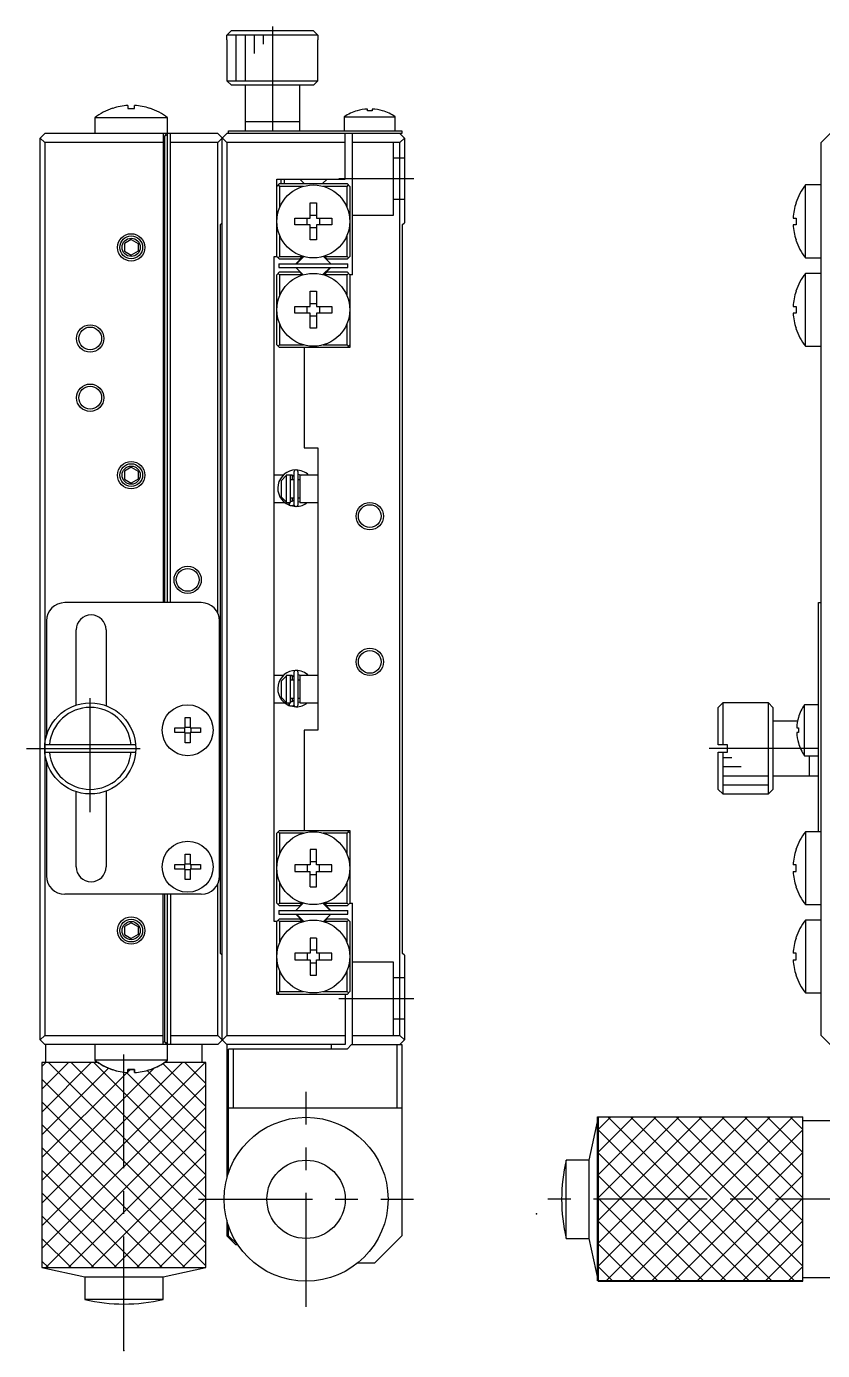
# Model space of a CAD drawing. Extents: x -157 to 386, y 5 to 334.
# Drawn here: x 172.5 to 259.9, y 112.3 to 257.6 of the extents above; entities that cross this region are included whole.
import ezdxf

# ---------------------------------------------------------------- set-up
doc = ezdxf.new("R2010")
doc.units = 0
doc.header["$LTSCALE"] = 10
doc.linetypes.add('CENTER', pattern=[2, 1.25, -0.25, 0.25, -0.25])
doc.linetypes.add('DASHED', pattern=[3.5, 2, -1.5])
doc.layers.get('0').update_dxf_attribs({"linetype": 'CONTINUOUS'})
doc.layers.add('CENTER', color=1, linetype='CENTER')

msp = doc.modelspace()

# ---------------------------------------------------------------- linework, layer by layer
at = {"color": 7, "linetype": 'CONTINUOUS'}
for p, q in [((194.495517, 256.154354), (194.511542, 256.154354)), ((194.495517, 256.154354), (194.495517, 251.654354)), ((194.511542, 256.654354), (195.01333, 257.154354)), ((194.511542, 256.154354), (194.511542, 256.654354)), ((204.479491, 256.654354), (194.511542, 256.654354)), ((195.01333, 257.154354), (203.977704, 257.154354)), ((203.977704, 257.154354), (204.479491, 256.654354)), ((204.479491, 256.654354), (204.479491, 256.154354)), ((204.479491, 256.154354), (204.495517, 256.154354)), ((204.495517, 251.654354), (204.495517, 256.154354)), ((194.495517, 251.654354), (204.495517, 251.654354)), ((194.495517, 251.654354), (194.995517, 251.154354)), ((203.995517, 251.154354), (204.495517, 251.654354)), ((203.995517, 251.154354), (194.995517, 251.154354)), ((196.495517, 251.154354), (196.495517, 246.154354)), ((202.495517, 246.154354), (202.495517, 251.154354)), ((181.955673, 248.625986), (181.960086, 248.616937)), ((183.635517, 248.934385), (183.635517, 248.616937)), ((183.635517, 248.616937), (184.355517, 248.616937)), ((184.355517, 248.616937), (184.355517, 248.934385)), ((186.030947, 248.616937), (186.035361, 248.625986)), ((187.995517, 247.57783), (179.995517, 247.57783)), ((179.995517, 247.57783), (179.995517, 245.854354)), ((187.995517, 194.354354), (187.995517, 247.57783)), ((202.495517, 247.154354), (196.495517, 247.154354)), ((207.395517, 247.696817), (212.995517, 247.696817)), ((207.395517, 247.696817), (207.395517, 246.154354)), ((208.796378, 248.347559), (208.793369, 248.353727)), ((209.935517, 248.347559), (209.935517, 248.540816)), ((210.455517, 248.347559), (209.935517, 248.347559)), ((210.455517, 248.540816), (210.455517, 248.347559)), ((211.597664, 248.353727), (211.594656, 248.347559)), ((212.995517, 246.154354), (212.995517, 247.696817)), ((174.495517, 245.854354), (173.995517, 245.354354)), ((193.495517, 245.854354), (174.495517, 245.854354)), ((187.495517, 245.854354), (187.495517, 194.354354)), ((187.995517, 245.554354), (187.695517, 245.854354)), ((187.695517, 245.554354), (187.845517, 245.704354)), ((188.295517, 194.354354), (188.295517, 245.854354)), ((194.495517, 245.854354), (193.495517, 244.854354)), ((193.495517, 245.854354), (194.495517, 244.854354)), ((213.695517, 245.854354), (194.495517, 245.854354)), ((194.695517, 245.854354), (194.695517, 246.154354)), ((194.695517, 246.154354), (213.695517, 246.154354)), ((207.495517, 240.854354), (207.495517, 245.854354)), ((208.295517, 230.354354), (208.295517, 245.854354)), ((213.495517, 245.854354), (213.995517, 245.354354)), ((213.695517, 246.154354), (213.695517, 245.854354)), ((260.754707, 245.854354), (259.754707, 244.854354)), ((173.995517, 245.354354), (174.495517, 244.854354)), ((173.995517, 146.354354), (173.995517, 245.354354)), ((187.495517, 244.854354), (174.495517, 244.854354)), ((174.495517, 244.854354), (174.495517, 146.854354)), ((187.695517, 245.554354), (187.495517, 245.554354)), ((187.695517, 194.354354), (187.695517, 245.554354)), ((193.495517, 244.854354), (188.295517, 244.854354)), ((193.495517, 193.226134), (193.495517, 244.854354)), ((193.995517, 146.354354), (193.995517, 245.354354)), ((207.495517, 244.854354), (194.495517, 244.854354)), ((194.495517, 244.854354), (194.495517, 146.854354)), ((213.495517, 244.854354), (208.295517, 244.854354)), ((213.995517, 245.354354), (213.495517, 244.854354)), ((213.495517, 146.854354), (213.495517, 244.854354)), ((213.995517, 245.354354), (213.995517, 236.054354)), ((259.754707, 146.854354), (259.754707, 244.854354)), ((199.995517, 240.854354), (207.495517, 240.854354)), ((199.995517, 232.354354), (199.995517, 240.854354)), ((200.295517, 240.354354), (199.995517, 240.054354)), ((200.145517, 240.204354), (200.295517, 240.054354)), ((200.295517, 240.354354), (207.695517, 240.354354)), ((200.295517, 240.054354), (200.295517, 237.724223)), ((202.91039, 240.054354), (200.295517, 240.054354)), ((200.445517, 240.354354), (200.445517, 240.854354)), ((200.795517, 240.854354), (200.795517, 240.354354)), ((202.495517, 240.854354), (202.995517, 240.354354)), ((204.995517, 240.354354), (205.495517, 240.854354)), ((207.695517, 240.054354), (205.080643, 240.054354)), ((207.695517, 240.354354), (207.995517, 240.054354)), ((207.695517, 240.054354), (207.845517, 240.204354)), ((207.695517, 237.724223), (207.695517, 240.054354)), ((207.995517, 240.054354), (207.995517, 232.354354)), ((259.754707, 240.204354), (258.031232, 240.204354)), ((258.031232, 232.204354), (258.031232, 240.204354)), ((203.635517, 238.239785), (204.355517, 238.239785)), ((203.635517, 236.564354), (203.635517, 238.239785)), ((204.355517, 238.239785), (204.355517, 236.564354)), ((256.983076, 238.244198), (256.992125, 238.239785)), ((193.795517, 235.854354), (193.995517, 236.054354)), ((193.795517, 155.854354), (193.795517, 235.854354)), ((201.960086, 236.564354), (203.635517, 236.564354)), ((201.960086, 235.844354), (201.960086, 236.564354)), ((203.635517, 235.844354), (201.960086, 235.844354)), ((203.307488, 235.844354), (203.307488, 236.564354)), ((203.635517, 236.892383), (204.355517, 236.892383)), ((203.635517, 234.168924), (203.635517, 235.844354)), ((204.355517, 235.516325), (203.635517, 235.516325)), ((204.355517, 236.564354), (206.030947, 236.564354)), ((206.030947, 235.844354), (204.355517, 235.844354)), ((204.355517, 235.844354), (204.355517, 234.168924)), ((204.683546, 236.564354), (204.683546, 235.844354)), ((206.030947, 236.564354), (206.030947, 235.844354)), ((213.795517, 235.854354), (213.995517, 236.054354)), ((213.795517, 155.854354), (213.795517, 235.854354)), ((256.674676, 236.564354), (256.992125, 236.564354)), ((256.992125, 235.844354), (256.674676, 235.844354)), ((256.992125, 236.564354), (256.992125, 235.844354)), ((183.995517, 234.22038), (183.245517, 233.787367)), ((183.995517, 234.22038), (184.745517, 233.787367)), ((200.295517, 234.684486), (200.295517, 232.354354)), ((204.355517, 234.168924), (203.635517, 234.168924)), ((207.695517, 232.354354), (207.695517, 234.684486)), ((256.992125, 234.168924), (256.983076, 234.16451)), ((183.245517, 233.787367), (183.245517, 232.921342)), ((183.245517, 232.921342), (183.995517, 232.488329)), ((184.745517, 232.921342), (183.995517, 232.488329)), ((184.745517, 233.787367), (184.745517, 232.921342)), ((199.695517, 232.354354), (199.995517, 232.354354)), ((199.695517, 159.354354), (199.695517, 232.354354)), ((200.295517, 232.054354), (199.995517, 232.354354)), ((200.295517, 232.354354), (200.145517, 232.204354)), ((200.195517, 231.554354), (207.795517, 231.554354)), ((200.195517, 231.554354), (200.195517, 231.154354)), ((200.195517, 231.154354), (207.795517, 231.154354)), ((200.295517, 232.354354), (202.785808, 232.354354)), ((202.485808, 232.054354), (200.295517, 232.054354)), ((202.882241, 232.362399), (202.074196, 231.554354)), ((202.074196, 231.154354), (202.882241, 230.346309)), ((202.144907, 231.554354), (202.937397, 232.346844)), ((202.485808, 232.054354), (202.81422, 232.382766)), ((205.846126, 231.154354), (205.053636, 230.361864)), ((205.916837, 231.554354), (205.108792, 232.362399)), ((205.108792, 230.346309), (205.916837, 231.154354)), ((205.176814, 232.382766), (205.50522, 232.054349)), ((205.205225, 232.354354), (207.695517, 232.354354)), ((207.695517, 232.054354), (205.505225, 232.054354)), ((207.845517, 232.204354), (207.695517, 232.354354)), ((207.995517, 232.354354), (207.695517, 232.054354)), ((207.795517, 231.154354), (207.795517, 231.554354)), ((258.031232, 232.204354), (259.754707, 232.204354)), ((199.995517, 230.354354), (200.295517, 230.654354)), ((199.995517, 222.654354), (199.995517, 230.354354)), ((200.145517, 230.504354), (200.295517, 230.354354)), ((200.295517, 230.654354), (202.485808, 230.654354)), ((200.295517, 230.354354), (200.295517, 228.024223)), ((202.785808, 230.354354), (200.295517, 230.354354)), ((202.81422, 230.325943), (202.485803, 230.654349)), ((205.505225, 230.654354), (205.176814, 230.325943)), ((207.695517, 230.354354), (205.205225, 230.354354)), ((205.505225, 230.654354), (207.695517, 230.654354)), ((207.695517, 230.654354), (207.995517, 230.354354)), ((207.695517, 230.354354), (207.845517, 230.504354)), ((207.695517, 228.024223), (207.695517, 230.354354)), ((208.295517, 230.354354), (207.995517, 230.354354)), ((207.995517, 230.354354), (207.995517, 222.354354)), ((258.031232, 222.504354), (258.031232, 230.504354)), ((259.754707, 230.504354), (258.031232, 230.504354)), ((203.635517, 228.539785), (204.355517, 228.539785)), ((203.635517, 226.864354), (203.635517, 228.539785)), ((204.355517, 228.539785), (204.355517, 226.864354)), ((256.983076, 228.544198), (256.992125, 228.539785)), ((201.960086, 226.864354), (203.635517, 226.864354)), ((201.960086, 226.144354), (201.960086, 226.864354)), ((203.307488, 226.144354), (203.307488, 226.864354)), ((203.635517, 227.192383), (204.355517, 227.192383)), ((204.355517, 226.864354), (206.030947, 226.864354)), ((204.683546, 226.864354), (204.683546, 226.144354)), ((206.030947, 226.864354), (206.030947, 226.144354)), ((256.674676, 226.864354), (256.992125, 226.864354)), ((256.992125, 226.864354), (256.992125, 226.144354)), ((203.635517, 226.144354), (201.960086, 226.144354)), ((203.635517, 224.468924), (203.635517, 226.144354)), ((204.355517, 225.816325), (203.635517, 225.816325)), ((204.355517, 226.144354), (204.355517, 224.468924)), ((206.030947, 226.144354), (204.355517, 226.144354)), ((256.992125, 226.144354), (256.674676, 226.144354)), ((200.295517, 224.984486), (200.295517, 222.654354)), ((204.355517, 224.468924), (203.635517, 224.468924)), ((207.695517, 222.654354), (207.695517, 224.984486)), ((256.992125, 224.468924), (256.983076, 224.46451)), ((200.295517, 222.354354), (199.995517, 222.654354)), ((200.295517, 222.654354), (200.145517, 222.504354)), ((200.295517, 222.654354), (202.91039, 222.654354)), ((205.080643, 222.654354), (207.695517, 222.654354)), ((207.845517, 222.504354), (207.695517, 222.654354)), ((207.995517, 222.654354), (207.695517, 222.354354)), ((258.031232, 222.504354), (259.754707, 222.504354)), ((207.995517, 222.354354), (200.295517, 222.354354)), ((202.995517, 222.354354), (202.995517, 211.354354)), ((202.995517, 211.354354), (204.495517, 211.354354)), ((204.495517, 211.354354), (204.495517, 180.354354)), ((183.995517, 209.22038), (183.245517, 208.787367)), ((183.245517, 208.787367), (183.245517, 207.921342)), ((183.245517, 207.921342), (183.995517, 207.488329)), ((183.995517, 209.22038), (184.745517, 208.787367)), ((184.745517, 207.921342), (183.995517, 207.488329)), ((184.745517, 208.787367), (184.745517, 207.921342)), ((200.697537, 208.354354), (199.695517, 208.354354)), ((200.495517, 207.770869), (200.995517, 208.300038)), ((201.495517, 208.354354), (200.995517, 208.354354)), ((200.995517, 208.354354), (200.995517, 205.354354)), ((201.311298, 208.760977), (201.290428, 208.752036)), ((201.304684, 208.757286), (201.302138, 208.757088)), ((201.363965, 208.781456), (201.311012, 208.761545)), ((201.485808, 208.346881), (201.499047, 208.352056)), ((201.495517, 205.354354), (201.495517, 208.354354)), ((201.86305, 207.854354), (201.495517, 207.854354)), ((201.499047, 208.352056), (201.511983, 208.35636)), ((201.675459, 208.354354), (201.505956, 208.354354)), ((201.511983, 208.35636), (201.525124, 208.360006)), ((201.525124, 208.360006), (201.538436, 208.362985)), ((201.538436, 208.362985), (201.551884, 208.365287)), ((201.551884, 208.365287), (201.565435, 208.366907)), ((201.565435, 208.366907), (201.579053, 208.367839)), ((201.579053, 208.367839), (201.592702, 208.36808)), ((201.592702, 208.36808), (201.606348, 208.36763)), ((201.606348, 208.36763), (201.619954, 208.366489)), ((201.619954, 208.366489), (201.633486, 208.364662)), ((201.633486, 208.364662), (201.646908, 208.362152)), ((201.646908, 208.362152), (201.660185, 208.358967)), ((201.660185, 208.358967), (201.673284, 208.355115)), ((201.673284, 208.355115), (201.686169, 208.350608)), ((201.686169, 208.350608), (201.69881, 208.345458)), ((201.695517, 207.854354), (201.695517, 208.354354)), ((201.69881, 208.345458), (201.711173, 208.339679)), ((201.711173, 208.339679), (201.723227, 208.333287)), ((201.723227, 208.333287), (201.734943, 208.3263)), ((201.734943, 208.3263), (201.746291, 208.318736)), ((201.746291, 208.318736), (201.757243, 208.310616)), ((201.757243, 208.310616), (201.767773, 208.301962)), ((201.767773, 208.301962), (201.777855, 208.292796)), ((201.777855, 208.292796), (201.787466, 208.283142)), ((201.787466, 208.283142), (201.796583, 208.273026)), ((201.796583, 208.273026), (201.805184, 208.262474)), ((201.805184, 208.262474), (201.813249, 208.251512)), ((201.813249, 208.251512), (201.820761, 208.240168)), ((201.820761, 208.240168), (201.827702, 208.22847)), ((201.827702, 208.22847), (201.834056, 208.216449)), ((201.834056, 208.216449), (201.839809, 208.204132)), ((201.839809, 208.204132), (201.844949, 208.191551)), ((201.844949, 208.191551), (201.849465, 208.178736)), ((201.849465, 208.178736), (201.853346, 208.165718)), ((201.853346, 208.165718), (201.856584, 208.152529)), ((201.856584, 208.152529), (201.859172, 208.139199)), ((201.859172, 208.139199), (201.861105, 208.125761)), ((201.861105, 208.125761), (201.862379, 208.112247)), ((201.862379, 208.112247), (201.862991, 208.098689)), ((201.862991, 208.098689), (201.86305, 208.093027)), ((201.86305, 208.693663), (201.86305, 205.143663)), ((202.31305, 205.143663), (202.31305, 208.693663)), ((202.495517, 207.854354), (202.31305, 207.854354)), ((202.313115, 208.452549), (202.67287, 208.354784)), ((202.495517, 208.354354), (202.495517, 205.354354)), ((204.495517, 208.354354), (202.495517, 208.354354)), ((200.495517, 205.937839), (200.495517, 207.770869)), ((199.695517, 205.354354), (200.844234, 205.354354)), ((200.995517, 205.408671), (200.495517, 205.937839)), ((200.995517, 205.354354), (201.495517, 205.354354)), ((201.229312, 205.113135), (201.309692, 205.077033)), ((201.302001, 205.080233), (201.381496, 205.325127)), ((201.309404, 205.091327), (201.308783, 205.085295)), ((201.308783, 205.085295), (201.30881, 205.080691)), ((201.30881, 205.080691), (201.309548, 205.077396)), ((201.310666, 205.098742), (201.309404, 205.091327)), ((201.309548, 205.077396), (201.311012, 205.075782)), ((201.309692, 205.077033), (201.356042, 205.05815)), ((201.312562, 205.107489), (201.310666, 205.098742)), ((201.311012, 205.075782), (201.342661, 205.063312)), ((201.315077, 205.117502), (201.312562, 205.107489)), ((201.318193, 205.128711), (201.315077, 205.117502)), ((201.321888, 205.141033), (201.318193, 205.128711)), ((201.326136, 205.154381), (201.321888, 205.141033)), ((201.330905, 205.168658), (201.326136, 205.154381)), ((201.336161, 205.183761), (201.330905, 205.168658)), ((201.341866, 205.199581), (201.336161, 205.183761)), ((201.347979, 205.216003), (201.341866, 205.199581)), ((201.342661, 205.063312), (201.376665, 205.051787)), ((201.354457, 205.23291), (201.347979, 205.216003)), ((201.361251, 205.250179), (201.354457, 205.23291)), ((201.356042, 205.05815), (202.067963, 204.919618)), ((201.368313, 205.267686), (201.361251, 205.250179)), ((201.375593, 205.285304), (201.368313, 205.267686)), ((201.383037, 205.302906), (201.375593, 205.285304)), ((201.376665, 205.051787), (201.411195, 205.041972)), ((201.381496, 205.325127), (201.394649, 205.354356)), ((201.390593, 205.320366), (201.383037, 205.302906)), ((201.398204, 205.337557), (201.390593, 205.320366)), ((201.405818, 205.354354), (201.398204, 205.337557)), ((201.411195, 205.041972), (201.446167, 205.033892)), ((201.446167, 205.033892), (201.481493, 205.027565)), ((201.484761, 205.490199), (201.471205, 205.495998)), ((201.481493, 205.027565), (201.517087, 205.023008)), ((201.49284, 205.487597), (201.485808, 205.490446)), ((201.505686, 205.482972), (201.49284, 205.487597)), ((201.495517, 205.854354), (201.86305, 205.854354)), ((201.518749, 205.479), (201.505686, 205.482972)), ((201.517087, 205.023008), (201.552861, 205.020232)), ((201.531998, 205.475695), (201.518749, 205.479)), ((201.545396, 205.473063), (201.531998, 205.475695)), ((201.558911, 205.471113), (201.545396, 205.473063)), ((201.552861, 205.020232), (201.588728, 205.019242)), ((201.572505, 205.46985), (201.558911, 205.471113)), ((201.586145, 205.469277), (201.572505, 205.46985)), ((201.599795, 205.469394), (201.586145, 205.469277)), ((201.588728, 205.019242), (201.624598, 205.020041)), ((201.613418, 205.470203), (201.599795, 205.469394)), ((201.626981, 205.471699), (201.613418, 205.470203)), ((201.624598, 205.020041), (201.660385, 205.022627)), ((201.640447, 205.473879), (201.626981, 205.471699)), ((201.653782, 205.476735), (201.640447, 205.473879)), ((201.666953, 205.48026), (201.653782, 205.476735)), ((201.660385, 205.022627), (201.696, 205.026994)), ((201.679925, 205.484443), (201.666953, 205.48026)), ((201.692666, 205.489272), (201.679925, 205.484443)), ((201.705144, 205.494734), (201.692666, 205.489272)), ((201.695517, 205.490232), (201.695517, 205.854354)), ((201.696, 205.026994), (201.731356, 205.033131)), ((201.717328, 205.500814), (201.705144, 205.494734)), ((201.729187, 205.507494), (201.717328, 205.500814)), ((201.740694, 205.514757), (201.729187, 205.507494)), ((201.731356, 205.033131), (201.766366, 205.041022)), ((201.75182, 205.522584), (201.740694, 205.514757)), ((201.762538, 205.530952), (201.75182, 205.522584)), ((201.772823, 205.539842), (201.762538, 205.530952)), ((201.766366, 205.041022), (201.800944, 205.05065)), ((201.782651, 205.549228), (201.772823, 205.539842)), ((201.791999, 205.559088), (201.782651, 205.549228)), ((201.800845, 205.569396), (201.791999, 205.559088)), ((201.809168, 205.580127), (201.800845, 205.569396)), ((201.800944, 205.05065), (201.835004, 205.06199)), ((201.816951, 205.591253), (201.809168, 205.580127)), ((201.824174, 205.602746), (201.816951, 205.591253)), ((201.830821, 205.61458), (201.824174, 205.602746)), ((201.836879, 205.626724), (201.830821, 205.61458)), ((201.835004, 205.06199), (201.868464, 205.075015)), ((201.842332, 205.63915), (201.836879, 205.626724)), ((201.84717, 205.651827), (201.842332, 205.63915)), ((201.85138, 205.664726), (201.84717, 205.651827)), ((201.854955, 205.677815), (201.85138, 205.664726)), ((201.857884, 205.691063), (201.854955, 205.677815)), ((201.860163, 205.704438), (201.857884, 205.691063)), ((201.861786, 205.71791), (201.860163, 205.704438)), ((201.862749, 205.731446), (201.861786, 205.71791)), ((201.86305, 205.7443), (201.862749, 205.731446)), ((201.868464, 205.075015), (201.873221, 205.077024)), ((202.31305, 205.854354), (202.495517, 205.854354)), ((202.495577, 205.422767), (202.313108, 205.384464)), ((202.495517, 205.354354), (204.495517, 205.354354)), ((191.695517, 194.354354), (176.695517, 194.354354)), ((259.454707, 194.354354), (259.754707, 194.354354)), ((259.454707, 169.204354), (259.454707, 194.354354)), ((174.695517, 192.354354), (174.695517, 179.754354)), ((193.695517, 164.354354), (193.695517, 192.354354)), ((177.945517, 183.108037), (177.945517, 191.354354)), ((181.245517, 191.354354), (181.245517, 183.038103)), ((200.697537, 186.354354), (199.695517, 186.354354)), ((200.495517, 185.770869), (200.995517, 186.300038)), ((201.495517, 186.354354), (200.995517, 186.354354)), ((200.995517, 186.354354), (200.995517, 183.354354)), ((201.311298, 186.760977), (201.290428, 186.752036)), ((201.304684, 186.757286), (201.302138, 186.757088)), ((201.363965, 186.781456), (201.311012, 186.761545)), ((201.485808, 186.346881), (201.499047, 186.352056)), ((201.495517, 183.354354), (201.495517, 186.354354)), ((201.499047, 186.352056), (201.511983, 186.35636)), ((201.675459, 186.354354), (201.505956, 186.354354)), ((201.511983, 186.35636), (201.525124, 186.360006)), ((201.525124, 186.360006), (201.538436, 186.362985)), ((201.538436, 186.362985), (201.551884, 186.365287)), ((201.551884, 186.365287), (201.565435, 186.366907)), ((201.565435, 186.366907), (201.579053, 186.367839)), ((201.579053, 186.367839), (201.592702, 186.36808)), ((201.592702, 186.36808), (201.606348, 186.36763)), ((201.606348, 186.36763), (201.619954, 186.366489)), ((201.619954, 186.366489), (201.633486, 186.364662)), ((201.633486, 186.364662), (201.646908, 186.362152)), ((201.646908, 186.362152), (201.660185, 186.358967)), ((201.660185, 186.358967), (201.673284, 186.355115)), ((201.673284, 186.355115), (201.686169, 186.350608)), ((201.686169, 186.350608), (201.69881, 186.345458)), ((201.695517, 185.854354), (201.695517, 186.354354)), ((201.69881, 186.345458), (201.711173, 186.339679)), ((201.711173, 186.339679), (201.723227, 186.333287)), ((201.723227, 186.333287), (201.734943, 186.3263)), ((201.734943, 186.3263), (201.746291, 186.318736)), ((201.746291, 186.318736), (201.757243, 186.310616)), ((201.757243, 186.310616), (201.767773, 186.301962)), ((201.767773, 186.301962), (201.777855, 186.292796)), ((201.777855, 186.292796), (201.787466, 186.283142)), ((201.787466, 186.283142), (201.796583, 186.273026)), ((201.796583, 186.273026), (201.805184, 186.262474)), ((201.805184, 186.262474), (201.813249, 186.251512)), ((201.813249, 186.251512), (201.820761, 186.240168)), ((201.820761, 186.240168), (201.827702, 186.22847)), ((201.827702, 186.22847), (201.834056, 186.216449)), ((201.834056, 186.216449), (201.839809, 186.204132)), ((201.839809, 186.204132), (201.844949, 186.191551)), ((201.844949, 186.191551), (201.849465, 186.178736)), ((201.849465, 186.178736), (201.853346, 186.165718)), ((201.853346, 186.165718), (201.856584, 186.152529)), ((201.856584, 186.152529), (201.859172, 186.139199)), ((201.859172, 186.139199), (201.861105, 186.125761)), ((201.861105, 186.125761), (201.862379, 186.112247)), ((201.862379, 186.112247), (201.862991, 186.098689)), ((201.862991, 186.098689), (201.86305, 186.093027)), ((201.86305, 186.693663), (201.86305, 183.143663)), ((202.31305, 183.143663), (202.31305, 186.693663)), ((202.313115, 186.452549), (202.67287, 186.354784)), ((202.495517, 186.354354), (202.495517, 183.354354)), ((204.495517, 186.354354), (202.495517, 186.354354)), ((200.495517, 183.937839), (200.495517, 185.770869)), ((201.86305, 185.854354), (201.495517, 185.854354)), ((202.495517, 185.854354), (202.31305, 185.854354)), ((199.695517, 183.354354), (200.844234, 183.354354)), ((200.995517, 183.408671), (200.495517, 183.937839)), ((200.995517, 183.354354), (201.495517, 183.354354)), ((201.302001, 183.080233), (201.381496, 183.325127)), ((201.326096, 183.154258), (201.32185, 183.14091)), ((201.330864, 183.168538), (201.326096, 183.154258)), ((201.33612, 183.183646), (201.330864, 183.168538)), ((201.341827, 183.199473), (201.33612, 183.183646)), ((201.347942, 183.215905), (201.341827, 183.199473)), ((201.354422, 183.232822), (201.347942, 183.215905)), ((201.36122, 183.250102), (201.354422, 183.232822)), ((201.368287, 183.267621), (201.36122, 183.250102)), ((201.375571, 183.285252), (201.368287, 183.267621)), ((201.383021, 183.302867), (201.375571, 183.285252)), ((201.381496, 183.325127), (201.394649, 183.354356)), ((201.390581, 183.32034), (201.383021, 183.302867)), ((201.398199, 183.337544), (201.390581, 183.32034)), ((201.405818, 183.354354), (201.398199, 183.337544)), ((201.484761, 183.490199), (201.471205, 183.495998)), ((201.49284, 183.487597), (201.485808, 183.490446)), ((201.505686, 183.482972), (201.49284, 183.487597)), ((201.495517, 183.854354), (201.86305, 183.854354)), ((201.518749, 183.479), (201.505686, 183.482972)), ((201.531998, 183.475695), (201.518749, 183.479)), ((201.545396, 183.473063), (201.531998, 183.475695)), ((201.558911, 183.471113), (201.545396, 183.473063)), ((201.572505, 183.46985), (201.558911, 183.471113)), ((201.586145, 183.469277), (201.572505, 183.46985)), ((201.599795, 183.469394), (201.586145, 183.469277)), ((201.613418, 183.470203), (201.599795, 183.469394)), ((201.626981, 183.471699), (201.613418, 183.470203)), ((201.640447, 183.473879), (201.626981, 183.471699)), ((201.653782, 183.476735), (201.640447, 183.473879)), ((201.666953, 183.48026), (201.653782, 183.476735)), ((201.679925, 183.484443), (201.666953, 183.48026)), ((201.692666, 183.489272), (201.679925, 183.484443)), ((201.705144, 183.494734), (201.692666, 183.489272)), ((201.695517, 183.490232), (201.695517, 183.854354)), ((201.717328, 183.500814), (201.705144, 183.494734)), ((201.729187, 183.507494), (201.717328, 183.500814)), ((201.740694, 183.514757), (201.729187, 183.507494)), ((201.75182, 183.522584), (201.740694, 183.514757)), ((201.762538, 183.530952), (201.75182, 183.522584)), ((201.772823, 183.539842), (201.762538, 183.530952)), ((201.782651, 183.549228), (201.772823, 183.539842)), ((201.791999, 183.559088), (201.782651, 183.549228)), ((201.800845, 183.569396), (201.791999, 183.559088)), ((201.809168, 183.580127), (201.800845, 183.569396)), ((201.816951, 183.591253), (201.809168, 183.580127)), ((201.824174, 183.602746), (201.816951, 183.591253)), ((201.830821, 183.61458), (201.824174, 183.602746)), ((201.836879, 183.626724), (201.830821, 183.61458)), ((201.842332, 183.63915), (201.836879, 183.626724)), ((201.84717, 183.651827), (201.842332, 183.63915)), ((201.85138, 183.664726), (201.84717, 183.651827)), ((201.854955, 183.677815), (201.85138, 183.664726)), ((201.857884, 183.691063), (201.854955, 183.677815)), ((201.860163, 183.704438), (201.857884, 183.691063)), ((201.861786, 183.71791), (201.860163, 183.704438)), ((201.862749, 183.731446), (201.861786, 183.71791)), ((201.86305, 183.7443), (201.862749, 183.731446)), ((202.31305, 183.854354), (202.495517, 183.854354)), ((202.495577, 183.422767), (202.313108, 183.384464)), ((202.495517, 183.354354), (204.495517, 183.354354)), ((248.954707, 183.354354), (248.454707, 182.854354)), ((248.954707, 183.354354), (248.954707, 178.754354)), ((253.954707, 183.354354), (248.954707, 183.354354)), ((254.454707, 182.854354), (253.954707, 183.354354)), ((253.954707, 173.354354), (253.954707, 183.354354)), ((259.454707, 183.154354), (257.912244, 183.154354)), ((257.912244, 177.554354), (257.912244, 183.154354)), ((189.935517, 181.753493), (190.455517, 181.753493)), ((189.935517, 180.614354), (189.935517, 181.753493)), ((190.455517, 181.753493), (190.455517, 180.614354)), ((201.229312, 183.113135), (201.302472, 183.0801)), ((201.302472, 183.0801), (201.356042, 183.05815)), ((201.309391, 183.091237), (201.308779, 183.08522)), ((201.308779, 183.08522), (201.308815, 183.080633)), ((201.308815, 183.080633), (201.309556, 183.077379)), ((201.310646, 183.098641), (201.309391, 183.091237)), ((201.309556, 183.077379), (201.311012, 183.075782)), ((201.312535, 183.107377), (201.310646, 183.098641)), ((201.311012, 183.075782), (201.342661, 183.063312)), ((201.315045, 183.117384), (201.312535, 183.107377)), ((201.318158, 183.128589), (201.315045, 183.117384)), ((201.32185, 183.14091), (201.318158, 183.128589)), ((201.342661, 183.063312), (201.376665, 183.051787)), ((201.356042, 183.05815), (202.067963, 182.919618)), ((201.376665, 183.051787), (201.411195, 183.041972)), ((201.411195, 183.041972), (201.446167, 183.033892)), ((201.446167, 183.033892), (201.481493, 183.027565)), ((201.481493, 183.027565), (201.517087, 183.023008)), ((201.517087, 183.023008), (201.552861, 183.020232)), ((201.552861, 183.020232), (201.588728, 183.019242)), ((201.588728, 183.019242), (201.624598, 183.020041)), ((201.624598, 183.020041), (201.660385, 183.022627)), ((201.660385, 183.022627), (201.696, 183.026994)), ((201.696, 183.026994), (201.731356, 183.033131)), ((201.731356, 183.033131), (201.766366, 183.041022)), ((201.766366, 183.041022), (201.800944, 183.05065)), ((201.800944, 183.05065), (201.835004, 183.06199)), ((201.835004, 183.06199), (201.868464, 183.075015)), ((201.868464, 183.075015), (201.873221, 183.077024)), ((248.454707, 178.754354), (248.454707, 182.854354)), ((254.454707, 182.854354), (254.454707, 173.854354)), ((257.255334, 181.756502), (257.261503, 181.753493)), ((188.796378, 180.614354), (189.935517, 180.614354)), ((188.796378, 180.094354), (188.796378, 180.614354)), ((189.866075, 180.094354), (189.866075, 180.614354)), ((189.935517, 180.683796), (190.455517, 180.683796)), ((190.455517, 180.614354), (191.594656, 180.614354)), ((190.524958, 180.614354), (190.524958, 180.094354)), ((191.594656, 180.614354), (191.594656, 180.094354)), ((202.995517, 180.354354), (202.995517, 169.354354)), ((204.495517, 180.354354), (202.995517, 180.354354)), ((257.162632, 181.354354), (254.454707, 181.354354)), ((257.068246, 180.614354), (257.261503, 180.614354)), ((257.261503, 180.614354), (257.261503, 180.094354)), ((189.935517, 180.094354), (188.796378, 180.094354)), ((189.935517, 178.955215), (189.935517, 180.094354)), ((190.455517, 180.024913), (189.935517, 180.024913)), ((190.455517, 178.955215), (189.935517, 178.955215)), ((190.455517, 180.094354), (190.455517, 178.955215)), ((191.594656, 180.094354), (190.455517, 180.094354)), ((257.261503, 180.094354), (257.068246, 180.094354)), ((257.261503, 178.955215), (257.255334, 178.952207)), ((184.479491, 178.754354), (174.511542, 178.754354)), ((174.511542, 177.954354), (184.479491, 177.954354)), ((249.454707, 178.754354), (248.454707, 178.754354)), ((248.454707, 173.854354), (248.454707, 177.954354)), ((248.454707, 177.954354), (249.454707, 177.954354)), ((248.954707, 177.954354), (248.954707, 173.354354)), ((249.454707, 177.954354), (249.454707, 178.754354)), ((257.912244, 177.554354), (259.454707, 177.554354)), ((258.454707, 177.554354), (258.454707, 175.354354)), ((174.695517, 176.954354), (174.695517, 164.354354)), ((254.454707, 175.354354), (259.454707, 175.354354)), ((177.945517, 165.354354), (177.945517, 173.600672)), ((181.245517, 173.670606), (181.245517, 165.354354)), ((248.454707, 173.854354), (248.954707, 173.354354)), ((248.954707, 173.354354), (253.954707, 173.354354)), ((253.954707, 173.354354), (254.454707, 173.854354)), ((199.995517, 169.054354), (200.295517, 169.354354)), ((199.995517, 161.354354), (199.995517, 169.054354)), ((200.145517, 169.204354), (200.295517, 169.054354)), ((200.295517, 169.354354), (207.995517, 169.354354)), ((200.295517, 169.054354), (200.295517, 166.724223)), ((202.91039, 169.054354), (200.295517, 169.054354)), ((207.695517, 169.054354), (205.080643, 169.054354)), ((207.695517, 169.354354), (207.995517, 169.054354)), ((207.695517, 169.054354), (207.845517, 169.204354)), ((207.695517, 166.724223), (207.695517, 169.054354)), ((207.995517, 169.354354), (207.995517, 161.354354)), ((258.031232, 169.204354), (258.031232, 161.204354)), ((259.754707, 169.204354), (258.031232, 169.204354)), ((204.355517, 167.239785), (203.635517, 167.239785)), ((203.635517, 167.239785), (203.635517, 165.564354)), ((204.355517, 165.564354), (204.355517, 167.239785)), ((256.992125, 167.239785), (256.983076, 167.244198)), ((189.935517, 166.753493), (190.455517, 166.753493)), ((189.935517, 165.614354), (189.935517, 166.753493)), ((190.455517, 166.753493), (190.455517, 165.614354)), ((204.355517, 165.892383), (203.635517, 165.892383)), ((188.796378, 165.614354), (189.935517, 165.614354)), ((188.796378, 165.094354), (188.796378, 165.614354)), ((189.935517, 165.094354), (188.796378, 165.094354)), ((189.866075, 165.094354), (189.866075, 165.614354)), ((189.935517, 165.683796), (190.455517, 165.683796)), ((189.935517, 163.955215), (189.935517, 165.094354)), ((190.455517, 165.024913), (189.935517, 165.024913)), ((190.455517, 165.614354), (191.594656, 165.614354)), ((190.455517, 165.094354), (190.455517, 163.955215)), ((191.594656, 165.094354), (190.455517, 165.094354)), ((190.524958, 165.614354), (190.524958, 165.094354)), ((191.594656, 165.614354), (191.594656, 165.094354)), ((203.635517, 165.564354), (201.960086, 165.564354)), ((201.960086, 165.564354), (201.960086, 164.844354)), ((201.960086, 164.844354), (203.635517, 164.844354)), ((203.307488, 165.564354), (203.307488, 164.844354)), ((203.635517, 163.168924), (203.635517, 164.844354)), ((203.635517, 164.516325), (204.355517, 164.516325)), ((206.030947, 165.564354), (204.355517, 165.564354)), ((204.355517, 163.168924), (204.355517, 164.844354)), ((204.355517, 164.844354), (206.030947, 164.844354)), ((204.683546, 164.844354), (204.683546, 165.564354)), ((206.030947, 164.844354), (206.030947, 165.564354)), ((256.992125, 165.564354), (256.674676, 165.564354)), ((256.674676, 164.844354), (256.992125, 164.844354)), ((256.992125, 164.844354), (256.992125, 165.564354)), ((190.455517, 163.955215), (189.935517, 163.955215)), ((193.495517, 146.854354), (193.495517, 163.482575)), ((200.295517, 163.684486), (200.295517, 161.354354)), ((203.635517, 163.168924), (204.355517, 163.168924)), ((207.695517, 161.354354), (207.695517, 163.684486)), ((256.983076, 163.16451), (256.992125, 163.168924)), ((191.695517, 162.354354), (176.695517, 162.354354)), ((187.495517, 145.854354), (187.495517, 162.354354)), ((187.695517, 146.154354), (187.695517, 162.354354)), ((187.995517, 144.130879), (187.995517, 162.354354)), ((188.295517, 162.354354), (188.295517, 145.854354)), ((199.995517, 161.354354), (200.295517, 161.054354)), ((200.295517, 161.354354), (200.145517, 161.204354)), ((200.295517, 161.354354), (202.785808, 161.354354)), ((202.882241, 161.362399), (202.074196, 160.554354)), ((202.485808, 161.054354), (202.81422, 161.382766)), ((205.053636, 161.346844), (205.846126, 160.554354)), ((205.916837, 160.554354), (205.108792, 161.362399)), ((205.176814, 161.382766), (205.50522, 161.054349)), ((205.205225, 161.354354), (207.695517, 161.354354)), ((207.845517, 161.204354), (207.695517, 161.354354)), ((207.995517, 161.354354), (207.695517, 161.054354)), ((207.995517, 161.354354), (208.295517, 161.354354)), ((208.295517, 145.854354), (208.295517, 161.354354)), ((200.195517, 160.554354), (207.795517, 160.554354)), ((200.195517, 160.554354), (200.195517, 160.154354)), ((200.195517, 160.154354), (207.795517, 160.154354)), ((202.485808, 161.054354), (200.295517, 161.054354)), ((202.074196, 160.154354), (202.882241, 159.346309)), ((202.937397, 159.361864), (202.144907, 160.154354)), ((205.108792, 159.346309), (205.916837, 160.154354)), ((207.695517, 161.054354), (205.505225, 161.054354)), ((207.795517, 160.154354), (207.795517, 160.554354)), ((258.031232, 161.204354), (259.754707, 161.204354)), ((183.995517, 159.22038), (183.245517, 158.787367)), ((183.245517, 158.787367), (183.245517, 157.921342)), ((183.995517, 159.22038), (184.745517, 158.787367)), ((184.745517, 158.787367), (184.745517, 157.921342)), ((199.995517, 159.354354), (199.695517, 159.354354)), ((199.995517, 159.354354), (200.295517, 159.654354)), ((199.995517, 151.354354), (199.995517, 159.354354)), ((200.145517, 159.504354), (200.295517, 159.354354)), ((200.295517, 159.654354), (202.485808, 159.654354)), ((200.295517, 159.354354), (200.295517, 157.024223)), ((202.785808, 159.354354), (200.295517, 159.354354)), ((202.81422, 159.325943), (202.485803, 159.654349)), ((205.505225, 159.654354), (205.176814, 159.325943)), ((207.695517, 159.354354), (205.205225, 159.354354)), ((205.505225, 159.654354), (207.695517, 159.654354)), ((207.995517, 159.354354), (207.695517, 159.654354)), ((207.695517, 159.354354), (207.845517, 159.504354)), ((207.695517, 157.024223), (207.695517, 159.354354)), ((207.995517, 159.354354), (207.995517, 151.654354)), ((259.754707, 159.504354), (258.031232, 159.504354)), ((258.031232, 159.504354), (258.031232, 151.504354)), ((183.245517, 157.921342), (183.995517, 157.488329)), ((184.745517, 157.921342), (183.995517, 157.488329)), ((204.355517, 157.539785), (203.635517, 157.539785)), ((203.635517, 157.539785), (203.635517, 155.864354)), ((204.355517, 157.539785), (204.355517, 155.864354)), ((256.992125, 157.539785), (256.983076, 157.544198)), ((193.995517, 155.654354), (193.795517, 155.854354)), ((203.635517, 155.864354), (201.960086, 155.864354)), ((201.960086, 155.864354), (201.960086, 155.144354)), ((203.307488, 155.864354), (203.307488, 155.144354)), ((204.355517, 156.192383), (203.635517, 156.192383)), ((206.030947, 155.864354), (204.355517, 155.864354)), ((204.683546, 155.144354), (204.683546, 155.864354)), ((206.030947, 155.144354), (206.030947, 155.864354)), ((213.995517, 155.654354), (213.795517, 155.854354)), ((213.995517, 155.654354), (213.995517, 146.354354)), ((256.992125, 155.864354), (256.674676, 155.864354)), ((256.992125, 155.144354), (256.992125, 155.864354)), ((201.960086, 155.144354), (203.635517, 155.144354)), ((203.635517, 155.144354), (203.635517, 153.468924)), ((203.635517, 154.816325), (204.355517, 154.816325)), ((204.355517, 155.144354), (206.030947, 155.144354)), ((204.355517, 153.468924), (204.355517, 155.144354)), ((256.674676, 155.144354), (256.992125, 155.144354)), ((200.295517, 153.984486), (200.295517, 151.654354)), ((203.635517, 153.468924), (204.355517, 153.468924)), ((207.695517, 151.654354), (207.695517, 153.984486)), ((256.983076, 153.46451), (256.992125, 153.468924)), ((200.295517, 151.354354), (199.995517, 151.654354)), ((207.695517, 151.354354), (199.995517, 151.354354)), ((200.295517, 151.654354), (200.145517, 151.504354)), ((200.295517, 151.654354), (202.91039, 151.654354)), ((205.080643, 151.654354), (207.695517, 151.654354)), ((207.495517, 151.354354), (207.495517, 145.854354)), ((207.845517, 151.504354), (207.695517, 151.654354)), ((207.995517, 151.654354), (207.695517, 151.354354)), ((258.031232, 151.504354), (259.754707, 151.504354)), ((174.495517, 146.854354), (173.995517, 146.354354)), ((174.495517, 146.854354), (187.495517, 146.854354)), ((188.295517, 146.854354), (193.495517, 146.854354)), ((194.495517, 146.854354), (193.495517, 145.854354)), ((193.495517, 146.854354), (194.495517, 145.854354)), ((194.495517, 146.854354), (207.495517, 146.854354)), ((208.295517, 146.854354), (213.495517, 146.854354)), ((213.495517, 146.854354), (213.995517, 146.354354)), ((259.754707, 146.854354), (260.754707, 145.854354)), ((173.995517, 146.354354), (174.495517, 145.854354)), ((193.495517, 145.854354), (174.495517, 145.854354)), ((174.595517, 145.854354), (174.595517, 143.854354)), ((179.995517, 145.854354), (179.995517, 144.130879)), ((187.495517, 146.154354), (187.695517, 146.154354)), ((187.845517, 146.004354), (187.695517, 146.154354)), ((187.695517, 145.854354), (187.995517, 146.154354)), ((191.795517, 143.854354), (191.795517, 145.854354)), ((207.495517, 145.854354), (194.495517, 145.854354)), ((194.495517, 145.854354), (194.495517, 131.158698)), ((194.695517, 131.812394), (194.695517, 145.354354)), ((207.695517, 145.354354), (194.695517, 145.354354)), ((195.195517, 145.354354), (195.195517, 138.854354)), ((205.995517, 145.354354), (205.995517, 145.854354)), ((208.195517, 145.854354), (207.695517, 145.354354)), ((208.195517, 145.854354), (213.695517, 145.854354)), ((213.195517, 138.854354), (213.195517, 145.854354)), ((213.995517, 146.354354), (213.495517, 145.854354)), ((213.695517, 145.854354), (213.695517, 124.854354)), ((187.995517, 144.130879), (179.995517, 144.130879)), ((181.955673, 143.082723), (181.960086, 143.091772)), ((213.695517, 138.854354), (194.695517, 138.854354)), ((235.254707, 137.854354), (234.254707, 133.154354)), ((235.204707, 137.904354), (257.704707, 137.904354)), ((235.204707, 119.904354), (235.204707, 137.904354)), ((235.254707, 137.854354), (235.254707, 119.854354)), ((257.754707, 137.854354), (235.254707, 137.854354)), ((257.704707, 137.904354), (257.704707, 119.904354)), ((257.754707, 119.854354), (257.754707, 137.854354)), ((273.754707, 137.454354), (257.754707, 137.454354)), ((234.254707, 133.154354), (231.754707, 133.154354)), ((231.754707, 124.554354), (231.754707, 133.154354)), ((234.254707, 133.154354), (234.254707, 124.554354)), ((194.495517, 126.550011), (194.495517, 124.854354)), ((194.695517, 124.854354), (194.695517, 125.896314)), ((194.495517, 124.854354), (195.495517, 123.854354)), ((194.695517, 124.854354), (195.746559, 123.803312)), ((195.695517, 123.854354), (195.495517, 123.854354)), ((210.695517, 121.854354), (213.695517, 124.854354)), ((231.754707, 124.554354), (234.254707, 124.554354)), ((234.254707, 124.554354), (235.254707, 119.854354)), ((174.195517, 121.354354), (179.7452, 121.354354)), ((174.195517, 121.354354), (178.895517, 120.354354)), ((187.495517, 120.354354), (192.195517, 121.354354)), ((210.695517, 121.854354), (208.852371, 121.854354)), ((178.895517, 120.354354), (178.895517, 117.854354)), ((178.895517, 120.354354), (187.495517, 120.354354)), ((187.495517, 117.854354), (187.495517, 120.354354)), ((257.704707, 119.904354), (235.204707, 119.904354)), ((235.254707, 119.854354), (257.754707, 119.854354)), ((257.754707, 120.254354), (273.754707, 120.254354)), ((187.495517, 117.854354), (178.895517, 117.854354))]:
    msp.add_line(p, q, dxfattribs=at)
at = {"color": 3, "linetype": 'CONTINUOUS'}
for p, q in [((195.495517, 256.654354), (195.495517, 251.654354)), ((196.495517, 256.654354), (196.495517, 251.654354)), ((197.495517, 256.654354), (197.495517, 254.654354)), ((198.495517, 256.654354), (198.495517, 255.654354)), ((248.954707, 177.354354), (249.954707, 177.354354)), ((248.954707, 176.354354), (250.954707, 176.354354)), ((248.954707, 175.354354), (253.954707, 175.354354)), ((248.954707, 174.354354), (253.954707, 174.354354)), ((180.377506, 143.854354), (174.195517, 143.854354)), ((174.195517, 143.854354), (174.195517, 121.354354)), ((174.195517, 143.436679), (174.613192, 143.854354)), ((174.195517, 140.936679), (177.113192, 143.854354)), ((174.195517, 138.436679), (179.613192, 143.854354)), ((174.195517, 128.436679), (189.613192, 143.854354)), ((174.195517, 125.936679), (192.113192, 143.854354)), ((180.395461, 143.854354), (174.195517, 143.854354)), ((174.195517, 143.854354), (174.195517, 121.354354)), ((174.195517, 130.936679), (186.526025, 143.267187)), ((174.195517, 135.936679), (181.515742, 143.256904)), ((174.195517, 133.436679), (183.539232, 142.780394)), ((174.895775, 143.854354), (192.195517, 126.554612)), ((177.395775, 143.854354), (192.195517, 129.054612)), ((179.895775, 143.854354), (192.195517, 131.554612)), ((183.463868, 142.786261), (192.195517, 134.054612)), ((183.635517, 143.091772), (184.355517, 143.091772)), ((183.635517, 142.774323), (183.635517, 143.091772)), ((184.355517, 143.091772), (183.635517, 143.091772)), ((183.635517, 143.091772), (183.635517, 142.774323)), ((183.635517, 142.876679), (183.843298, 143.08446)), ((184.355517, 143.091772), (184.355517, 142.774323)), ((184.355517, 142.774323), (184.355517, 143.091772)), ((185.745316, 143.004812), (192.195517, 136.554612)), ((186.030947, 143.091772), (186.035361, 143.082723)), ((186.035361, 143.082723), (186.030947, 143.091772)), ((187.481691, 143.768438), (192.195517, 139.054612)), ((192.195517, 143.854354), (187.613527, 143.854354)), ((192.195517, 143.854354), (187.613527, 143.854354)), ((189.895775, 143.854354), (192.195517, 141.554612)), ((192.195517, 121.354354), (192.195517, 143.854354)), ((192.195517, 121.354354), (192.195517, 143.854354)), ((174.195517, 142.054612), (192.195517, 124.054612)), ((174.195517, 123.436679), (192.195517, 141.436679)), ((174.195517, 139.554612), (192.195517, 121.554612)), ((174.613192, 121.354354), (192.195517, 138.936679)), ((174.195517, 137.054612), (189.895775, 121.354354)), ((235.204707, 136.45506), (236.654001, 137.904354)), ((235.204707, 133.95506), (239.154001, 137.904354)), ((235.204707, 131.45506), (241.654001, 137.904354)), ((235.204707, 128.95506), (244.154001, 137.904354)), ((235.204707, 126.45506), (246.654001, 137.904354)), ((235.204707, 123.95506), (249.154001, 137.904354)), ((235.204707, 121.45506), (251.654001, 137.904354)), ((236.154001, 119.904354), (254.154001, 137.904354)), ((236.336584, 137.904354), (254.336584, 119.904354)), ((238.654001, 119.904354), (256.654001, 137.904354)), ((238.836584, 137.904354), (256.836584, 119.904354)), ((241.336584, 137.904354), (257.704707, 121.536231)), ((243.836584, 137.904354), (257.704707, 124.036231)), ((246.336584, 137.904354), (257.704707, 126.536231)), ((248.836584, 137.904354), (257.704707, 129.036231)), ((251.336584, 137.904354), (257.704707, 131.536231)), ((253.836584, 137.904354), (257.704707, 134.036231)), ((256.336584, 137.904354), (257.704707, 136.536231)), ((177.113192, 121.354354), (192.195517, 136.436679)), ((235.204707, 136.536231), (251.836584, 119.904354)), ((241.154001, 119.904354), (257.704707, 136.45506)), ((174.195517, 134.554612), (187.395775, 121.354354)), ((179.613192, 121.354354), (192.195517, 133.936679)), ((235.204707, 134.036231), (249.336584, 119.904354)), ((243.654001, 119.904354), (257.704707, 133.95506)), ((174.195517, 132.054612), (184.895775, 121.354354)), ((182.113192, 121.354354), (192.195517, 131.436679)), ((235.204707, 131.536231), (246.836584, 119.904354)), ((246.154001, 119.904354), (257.704707, 131.45506)), ((174.195517, 129.554612), (182.395775, 121.354354)), ((184.613192, 121.354354), (192.195517, 128.936679)), ((235.204707, 129.036231), (244.336584, 119.904354)), ((248.654001, 119.904354), (257.704707, 128.95506)), ((174.195517, 127.054612), (179.895775, 121.354354)), ((235.204707, 126.536231), (241.836584, 119.904354)), ((251.154001, 119.904354), (257.704707, 126.45506)), ((187.113192, 121.354354), (192.195517, 126.436679)), ((174.195517, 124.554612), (177.395775, 121.354354)), ((189.613192, 121.354354), (192.195517, 123.936679)), ((235.204707, 124.036231), (239.336584, 119.904354)), ((253.654001, 119.904354), (257.704707, 123.95506)), ((174.195517, 122.054612), (174.895775, 121.354354)), ((174.195517, 121.354354), (192.195517, 121.354354)), ((179.7452, 121.354354), (192.195517, 121.354354)), ((192.113192, 121.354354), (192.195517, 121.436679)), ((235.204707, 121.536231), (236.836584, 119.904354)), ((256.154001, 119.904354), (257.704707, 121.45506))]:
    msp.add_line(p, q, dxfattribs=at)
at = {"color": 3, "linetype": 'DASHED'}
for p, q in [((212.795517, 236.904354), (212.795517, 244.904354)), ((213.995517, 243.154354), (212.795517, 243.154354)), ((212.795517, 238.654354), (213.995517, 238.654354)), ((208.295517, 236.904354), (212.795517, 236.904354)), ((212.795517, 154.904354), (208.295517, 154.904354)), ((212.795517, 146.904354), (212.795517, 154.904354)), ((213.995517, 153.154354), (212.795517, 153.154354)), ((212.795517, 148.654354), (213.995517, 148.654354))]:
    msp.add_line(p, q, dxfattribs=at)
at = {"color": 7, "linetype": 'CONTINUOUS'}
for centre, radius in [((203.995517, 236.204354), 4), ((183.995517, 233.354354), 1.25), ((183.995517, 233.354354), 1), ((203.995517, 226.504354), 4), ((179.495517, 223.354354), 1.25), ((179.495517, 216.854354), 1.25), ((183.995517, 208.354354), 1.25), ((183.995517, 208.354354), 1), ((210.195517, 203.854354), 1.25), ((190.195517, 196.854354), 1.25), ((210.195517, 187.854354), 1.25), ((179.495517, 178.354354), 5), ((190.195517, 180.354354), 2.8), ((203.995517, 165.204354), 4), ((190.195517, 165.354354), 2.8), ((183.995517, 158.354354), 1.25), ((183.995517, 158.354354), 1), ((203.995517, 155.504354), 4), ((203.195517, 128.854354), 9), ((203.195517, 128.854354), 4.3)]:
    msp.add_circle(centre, radius, dxfattribs=at)
at = {"color": 3, "linetype": 'CONTINUOUS'}
for centre in [(183.995517, 233.354354), (179.495517, 223.354354), (179.495517, 216.854354), (183.995517, 208.354354), (210.195517, 203.854354), (190.195517, 196.854354), (210.195517, 187.854354), (183.995517, 158.354354)]:
    msp.add_circle(centre, 1.5, dxfattribs=at)
at = {"color": 7, "linetype": 'CONTINUOUS'}
for centre, radius, start, end in [((183.995517, 242.454354), 6.5, 108.289723, 127.979872), ((183.995517, 242.454354), 6.490023, 93.179815, 108.277798), ((183.995517, 242.454354), 6.490023, 71.722202, 86.820185), ((183.995517, 242.454354), 6.5, 52.020128, 71.710277), ((210.195517, 243.554354), 5, 106.285843, 124.055798), ((210.195517, 243.554354), 4.993235, 92.984767, 106.272555), ((210.195517, 243.554354), 4.993235, 73.727445, 87.015233), ((210.195517, 243.554354), 5, 55.944202, 73.714157), ((263.154707, 236.204354), 6.5, 142.020128, 161.710277), ((263.154707, 236.204354), 6.490023, 161.722202, 176.820185), ((263.154707, 236.204354), 6.490023, 183.179815, 198.277798), ((263.154707, 236.204354), 6.5, 198.289723, 217.979872), ((263.154707, 226.504354), 6.5, 142.020128, 161.710277), ((263.154707, 226.504354), 6.490023, 161.722202, 176.820185), ((263.154707, 226.504354), 6.490023, 183.179815, 198.277798), ((263.154707, 226.504354), 6.5, 198.289723, 217.979872), ((202.088287, 206.918524), 1.99933, 90.732048, 247.127247), ((202.08805, 208.693663), 0.225, 0, 180), ((202.089395, 206.922157), 1.995616, 45.872074, 89.319616), ((202.08805, 205.143663), 0.225, 180, 0), ((202.086115, 206.924716), 2.005281, 270.796906, 308.447168), ((176.695517, 192.354354), 2, 90, 180), ((191.695517, 192.354354), 2, 0, 90), ((179.595517, 191.354354), 1.65, 0, 180), ((202.088287, 184.918524), 1.99933, 90.732048, 247.127247), ((202.08805, 186.693663), 0.225, 0, 180), ((202.089395, 184.922157), 1.995616, 45.872074, 89.319616), ((202.08805, 183.143663), 0.225, 180, 0), ((202.086115, 184.924716), 2.005281, 270.796906, 308.447168), ((262.054707, 180.354354), 5, 145.944202, 163.714157), ((179.495517, 178.354354), 4.5, 5.099689, 174.900311), ((262.054707, 180.354354), 4.993235, 163.727445, 177.015233), ((262.054707, 180.354354), 4.993235, 182.984767, 196.272555), ((262.054707, 180.354354), 5, 196.285843, 214.055798), ((179.495517, 178.354354), 4.5, 185.099689, 354.900311), ((263.154707, 165.204354), 6.5, 142.020128, 161.710277), ((263.154707, 165.204354), 6.490023, 161.722202, 176.820185), ((176.695517, 164.354354), 2, 180, 270), ((179.595517, 165.354354), 1.65, 180, 0), ((191.695517, 164.354354), 2, 270, 0), ((263.154707, 165.204354), 6.490023, 183.179815, 198.277798), ((263.154707, 165.204354), 6.5, 198.289723, 217.979872), ((263.154707, 155.504354), 6.5, 142.020128, 161.710277), ((263.154707, 155.504354), 6.490023, 161.722202, 176.820185), ((263.154707, 155.504354), 6.490023, 183.179815, 198.277798), ((263.154707, 155.504354), 6.5, 198.289723, 217.979872), ((183.995517, 149.254354), 6.5, 232.020128, 251.710277), ((249.994707, 128.854354), 18.74, 166.734971, 193.265029), ((183.195517, 136.094354), 18.74, 256.734971, 283.265029)]:
    msp.add_arc(centre, radius, start, end, dxfattribs=at)
at = {"color": 3, "linetype": 'CONTINUOUS'}
for radius, start, end in [(6.5, 288.289723, 307.979872), (6.490023, 236.309524, 266.820185), (6.490023, 251.722202, 266.820185), (6.490023, 273.179815, 288.277798), (6.490023, 273.179815, 288.277798), (6.5, 288.289723, 303.822162)]:
    msp.add_arc((183.995517, 149.254354), radius, start, end, dxfattribs=at)
at = {"color": 3}
for p in [(228.504707, 127.254354), (183.195517, 112.254354)]:
    msp.add_point(p, dxfattribs=at)
at = {"layer": 'CENTER', "color": 1, "linetype": 'CENTER'}
for p, q in [((199.495517, 257.604354), (199.495517, 246.154354)), ((215.015517, 240.879354), (206.775517, 240.879354)), ((179.495517, 171.354354), (179.495517, 185.354354)), ((172.495517, 178.354354), (186.495517, 178.354354)), ((259.454707, 178.354354), (247.454707, 178.354354)), ((215.015517, 150.879354), (206.775517, 150.879354)), ((183.195517, 112.254354), (183.195517, 147.104354)), ((203.195517, 117.054354), (203.195517, 140.654354)), ((191.395517, 128.854354), (214.995517, 128.854354)), ((327.254707, 128.854354), (228.504707, 128.854354))]:
    msp.add_line(p, q, dxfattribs=at)

doc.saveas('drawing.dxf')
